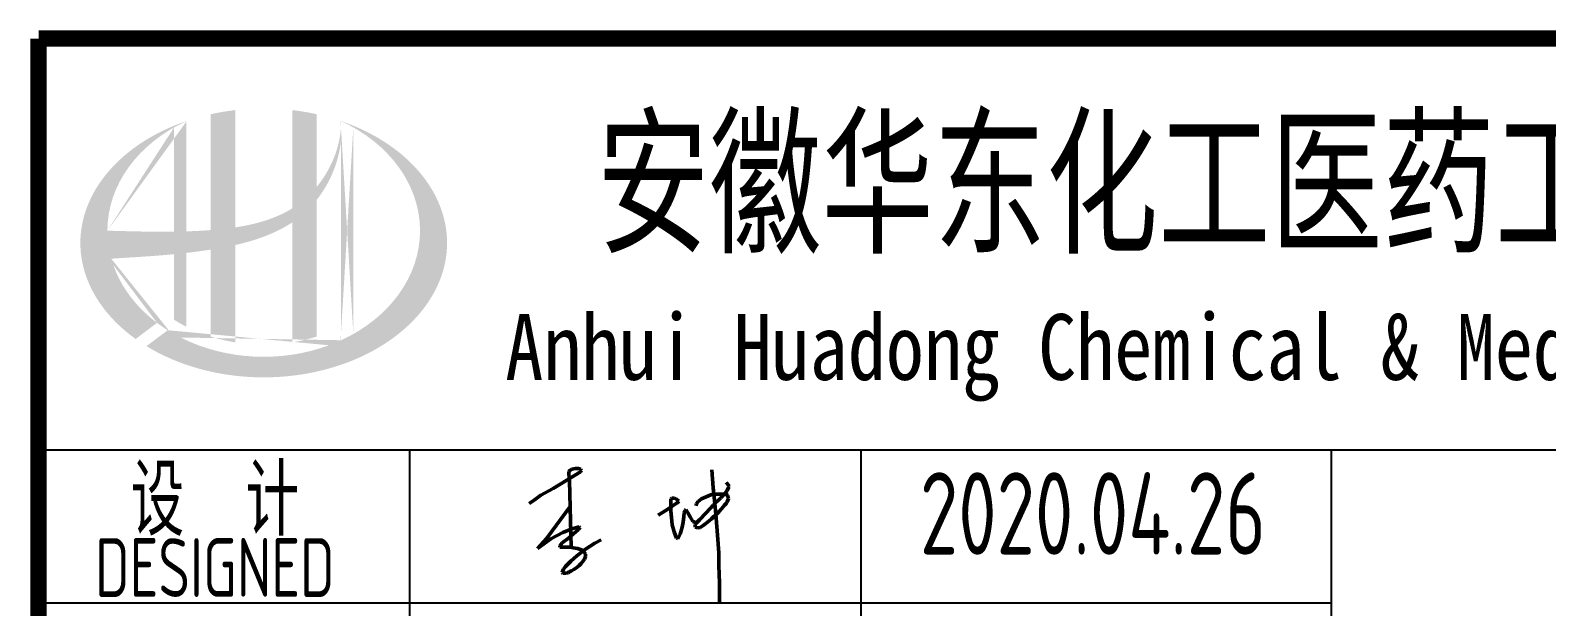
# Model space of a CAD drawing. Extents: x 4532298 to 10139194, y -639876 to -207028.
# Drawn here: x 4624307 to 4630757, y -277915 to -275463 of the extents above; entities that cross this region are included whole.
import ezdxf
from ezdxf.enums import TextEntityAlignment as Align

# ---------------------------------------------------------------- set-up
doc = ezdxf.new("R2010")
doc.units = 0
doc.header["$LTSCALE"] = 1000
doc.header["$MEASUREMENT"] = 0
doc.linetypes.add('2', pattern=[18.5, 12, -3, 0.5, -3])
doc.layers.get('0').update_dxf_attribs({"linetype": 'CONTINUOUS'})
doc.styles.add('AHD', font='sceie.shx', dxfattribs={"width": 0.7, "bigfont": 'sceic.shx'})
doc.styles.add('sceie', font='sceie.shx', dxfattribs={"width": 0.7, "bigfont": 'sceic.shx'})
doc.styles.add('宋体', font='', dxfattribs={"width": 0.7})
doc.styles.get('宋体').set_extended_font_data('SimSun')

# ---------------------------------------------------------------- blocks, each defined once
blk = doc.blocks.new('qm')
at = {"lineweight": 50}
for p, q in [((-943465.8, -984521.4), (-943349.4, -984450.5)), ((-943396.1, -984445.4), (-943398.8, -984448.7)), ((-943398.8, -984448.7), (-943398.8, -984459)), ((-943398.8, -984459), (-943396.1, -984488.1)), ((-943386.4, -984438.4), (-943396.1, -984445.4)), ((-943396.1, -984488.1), (-943388.7, -984770.8)), ((-943370.6, -984436), (-943386.4, -984438.4)), ((-943358.3, -984436), (-943370.6, -984436)), ((-943347.6, -984439), (-943358.3, -984436)), ((-943349.4, -984450.5), (-943345.2, -984444.2)), ((-943345.2, -984444.2), (-943347.6, -984439)), ((-942790.9, -984440.7), (-942784.5, -984517.7)), ((-943547.1, -984570.6), (-943518.6, -984549.7)), ((-943518.6, -984549.7), (-943465.8, -984521.4)), ((-942815.2, -984555.8), (-942795.5, -984547)), ((-942795.5, -984547), (-942776.7, -984545.2)), ((-942784.5, -984517.7), (-942777.6, -984585.2)), ((-942776.7, -984545.2), (-942759.3, -984544.3)), ((-942759.3, -984544.3), (-942749.6, -984544.3)), ((-942752.8, -984559.9), (-942732.9, -984539.7)), ((-942749.6, -984544.3), (-942735.7, -984544.7)), ((-942735.7, -984544.7), (-942730, -984545.5)), ((-942732.9, -984539.7), (-942725.5, -984529.5)), ((-942718.3, -984507.7), (-942730.2, -984494.8)), ((-942730, -984545.5), (-942723.8, -984550.4)), ((-942725.5, -984529.5), (-942719.1, -984516.7)), ((-942723.8, -984550.4), (-942720.8, -984557)), ((-942719.1, -984516.7), (-942717.3, -984511)), ((-942717.3, -984511), (-942718.3, -984507.7)), ((-943568.4, -984584.4), (-943547.1, -984570.6)), ((-943393.3, -984596.7), (-943493.3, -984731.8)), ((-942999.9, -984622.2), (-942978.2, -984608)), ((-942978.2, -984608), (-942959.2, -984595.7)), ((-942960.5, -984562), (-942964.8, -984565.1)), ((-942964.8, -984565.1), (-942964.8, -984617.8)), ((-942964.8, -984617.8), (-942962.1, -984644.3)), ((-942950, -984562), (-942960.5, -984562)), ((-942959.2, -984595.7), (-942938.6, -984581.8)), ((-942941.4, -984566.4), (-942950, -984562)), ((-942930.9, -984574.6), (-942941.4, -984566.4)), ((-942938.6, -984581.8), (-942930.9, -984574.6)), ((-942907.9, -984623.6), (-942904.7, -984613.7)), ((-942904.7, -984613.7), (-942900.5, -984610.6)), ((-942900.5, -984610.6), (-942892.1, -984623.8)), ((-942857.2, -984594.1), (-942856.4, -984584.4)), ((-942856.4, -984584.4), (-942848.4, -984575.4)), ((-942848.4, -984575.4), (-942834.4, -984564.4)), ((-942834.4, -984564.4), (-942815.2, -984555.8)), ((-942814.3, -984623.8), (-942783, -984590.7)), ((-942783, -984590.7), (-942752.8, -984559.9)), ((-942777.6, -984585.2), (-942772.2, -984646.7)), ((-942749.8, -984607.7), (-942761.4, -984620.1)), ((-942742.2, -984598.4), (-942749.8, -984607.7)), ((-942736.3, -984591.1), (-942742.2, -984598.4)), ((-942730.4, -984584.2), (-942736.3, -984591.1)), ((-942725.6, -984577.1), (-942730.4, -984584.2)), ((-942722.2, -984570.7), (-942725.6, -984577.1)), ((-942719.7, -984563.8), (-942722.2, -984570.7)), ((-942720.8, -984557), (-942719.7, -984563.8)), ((-943382.4, -984690.6), (-943355, -984683.3)), ((-943355, -984683.3), (-943350.7, -984686.1)), ((-943018.8, -984634.4), (-942999.9, -984622.2)), ((-942962.1, -984644.3), (-942958.8, -984675)), ((-942958.8, -984675), (-942951.1, -984704.5)), ((-942916.9, -984685.4), (-942912.2, -984664.1)), ((-942912.2, -984664.1), (-942909.6, -984639.3)), ((-942909.6, -984639.3), (-942907.9, -984623.6)), ((-942892.1, -984623.8), (-942882.9, -984641.9)), ((-942882.9, -984641.9), (-942871.2, -984660.5)), ((-942871.2, -984660.5), (-942856.6, -984667.4)), ((-942860.9, -984673.9), (-942855.7, -984666.2)), ((-942860.9, -984684.9), (-942860.9, -984673.9)), ((-942855.7, -984666.2), (-942842.5, -984654.6)), ((-942842.5, -984654.6), (-942814.3, -984623.8)), ((-942827.9, -984678.2), (-942840.3, -984686.5)), ((-942815.9, -984670.1), (-942827.9, -984678.2)), ((-942802.7, -984658.6), (-942815.9, -984670.1)), ((-942792.4, -984649.6), (-942802.7, -984658.6)), ((-942781.5, -984639.7), (-942792.4, -984649.6)), ((-942772.3, -984630.7), (-942781.5, -984639.7)), ((-942761.4, -984620.1), (-942772.3, -984630.7)), ((-942772.2, -984646.7), (-942766.2, -984719.5)), ((-943493.3, -984731.8), (-943532.7, -984775.8)), ((-943532.7, -984775.8), (-943476, -984734.3)), ((-943476, -984734.3), (-943425.2, -984707.2)), ((-943400.6, -984732), (-943426.7, -984752.5)), ((-943425.2, -984707.2), (-943382.4, -984690.6)), ((-943357.6, -984694.6), (-943400.6, -984732)), ((-943350.7, -984686.1), (-943357.6, -984694.6)), ((-943287.8, -984753.7), (-943261.2, -984739.1)), ((-942951.1, -984704.5), (-942940.7, -984732.2)), ((-942940.7, -984732.2), (-942935, -984735.3)), ((-942935, -984735.3), (-942925, -984714.3)), ((-942925, -984714.3), (-942916.9, -984685.4)), ((-942850.6, -984688.5), (-942860.9, -984684.9)), ((-942840.3, -984686.5), (-942850.6, -984688.5)), ((-942766.2, -984719.5), (-942760.9, -984794)), ((-943426.7, -984752.5), (-943437.7, -984764.8)), ((-943437.7, -984764.8), (-943437.7, -984770)), ((-943437.7, -984770), (-943392.9, -984770)), ((-943392.9, -984770), (-943380.2, -984772.5)), ((-943391, -984829.4), (-943365.3, -984806.5)), ((-943380.2, -984772.5), (-943361.5, -984776)), ((-943365.3, -984806.5), (-943328.1, -984779)), ((-943361.5, -984776), (-943344.6, -984782.3)), ((-943344.6, -984782.3), (-943334.6, -984788.5)), ((-943334.6, -984788.5), (-943328.5, -984800.6)), ((-943328.5, -984809.7), (-943333, -984820.9)), ((-943328.5, -984800.6), (-943328.5, -984809.7)), ((-943328.1, -984779), (-943287.8, -984753.7)), ((-942760.9, -984794), (-942760.9, -984848.2)), ((-943427.9, -984878.6), (-943422.3, -984863.8)), ((-943422.3, -984863.8), (-943413.6, -984852.5)), ((-943413.6, -984852.5), (-943391, -984829.4)), ((-943397, -984875.8), (-943401.6, -984879.3)), ((-943387.2, -984871.2), (-943397, -984875.8)), ((-943377.6, -984865.5), (-943387.2, -984871.2)), ((-943364.9, -984856.8), (-943377.6, -984865.5)), ((-943354.6, -984848.2), (-943364.9, -984856.8)), ((-943347.5, -984841), (-943354.6, -984848.2)), ((-943340.3, -984832.4), (-943347.5, -984841)), ((-943333, -984820.9), (-943340.3, -984832.4)), ((-942760.9, -984848.2), (-942758, -984923.5)), ((-943424, -984881), (-943427.9, -984878.6)), ((-943412.8, -984881), (-943424, -984881)), ((-943401.6, -984879.3), (-943412.8, -984881)), ((-942758, -984923.5), (-942758, -985007.1))]:
    blk.add_line(p, q, dxfattribs=at)
at = {"style": 'sceie', "width": 0.8}
for p in [(-941169.6, -984626.3), (-941208.7, -985276.9), (-941182.6, -985940.5), (-941143.6, -986591.1), (-941130.5, -987189.7)]:
    blk.add_attdef('2020.04.26', text='', height=350, dxfattribs=at).set_placement(p, align=Align.MIDDLE)

msp = doc.modelspace()

# ---------------------------------------------------------------- hatches: boundary and pattern name
h = msp.add_hatch(color=256)
edge = h.paths.add_edge_path()
edge.add_spline(control_points=[(4625178.4, -276376.5), (4625184.5, -276375.1), (4625190.6, -276373.7), (4625239.7, -276361.8), (4625282.2, -276348.8), (4625357.2, -276317.7), (4625390.2, -276300.8), (4625421, -276280.2)], knot_values=[61.629012, 61.629012, 61.629012, 61.629012, 63.330431, 63.330431, 75.353634, 75.353634, 85.398649, 85.398649, 85.398649, 85.398649], degree=3, periodic=0)
edge.add_line((4625421, -276280.2), (4625421, -276790.4))
edge.add_spline(control_points=[(4625421, -276790.4), (4625438.2, -276787.6), (4625455.2, -276784.3), (4625489.9, -276776.2), (4625507.7, -276771.4), (4625525, -276766)], knot_values=[4.908456, 4.908456, 4.908456, 4.908456, 4.992821, 4.992821, 5.083034, 5.083034, 5.083034, 5.083034], degree=3, periodic=0)
edge.add_line((4625525, -276766), (4625525, -276184.5))
edge.add_spline(control_points=[(4625525, -276184.5), (4625533.7, -276173.6), (4625541.9, -276162.2), (4625568, -276122.6), (4625583.6, -276092.6), (4625612.9, -276019.8), (4625624.1, -275976.1), (4625628.8, -275930.7), (4625628.9, -275929.5), (4625629, -275928.2)], knot_values=[97.991744, 97.991744, 97.991744, 97.991744, 101.64219, 101.64219, 110.337975, 110.337975, 121.934322, 121.934322, 122.270691, 122.270691, 122.270691, 122.270691], degree=3, periodic=0)
edge.add_line((4625629, -275928.2), (4625629, -275857.8))
edge.add_spline(control_points=[(4625629, -275857.8), (4625628.9, -275865.4), (4625628.6, -275873.1), (4625628, -275880.8)], knot_values=[126.194075, 126.194075, 126.194075, 126.194075, 128.396762, 128.396762, 128.396762, 128.396762], degree=3, periodic=0)
edge.add_spline(control_points=[(4625628, -275880.8), (4625627.6, -275887), (4625626.9, -275893.2), (4625626.2, -275899.4)], knot_values=[124.417049, 124.417049, 124.417049, 124.417049, 126.194075, 126.194075, 126.194075, 126.194075], degree=3, periodic=0)
edge.add_spline(control_points=[(4625626.2, -275899.4), (4625625, -275908.5), (4625623.5, -275917.7), (4625621.8, -275926.7)], knot_values=[121.80529, 121.80529, 121.80529, 121.80529, 124.417049, 124.417049, 124.417049, 124.417049], degree=3, periodic=0)
edge.add_spline(control_points=[(4625621.8, -275926.7), (4625619.4, -275938.9), (4625616.4, -275951), (4625612.9, -275963)], knot_values=[118.31574, 118.31574, 118.31574, 118.31574, 121.80529, 121.80529, 121.80529, 121.80529], degree=3, periodic=0)
edge.add_spline(control_points=[(4625612.9, -275963), (4625609.4, -275975.2), (4625605.4, -275987.2), (4625600.8, -275999)], knot_values=[114.795988, 114.795988, 114.795988, 114.795988, 118.31574, 118.31574, 118.31574, 118.31574], degree=3, periodic=0)
edge.add_spline(control_points=[(4625600.8, -275999), (4625596.4, -276010.7), (4625591.4, -276022.3), (4625586, -276033.6)], knot_values=[111.329641, 111.329641, 111.329641, 111.329641, 114.795988, 114.795988, 114.795988, 114.795988], degree=3, periodic=0)
edge.add_spline(control_points=[(4625586, -276033.6), (4625580.4, -276045.2), (4625574.4, -276056.5), (4625568, -276067.6)], knot_values=[107.79529, 107.79529, 107.79529, 107.79529, 111.329641, 111.329641, 111.329641, 111.329641], degree=3, periodic=0)
edge.add_spline(control_points=[(4625568, -276067.6), (4625561.7, -276078.4), (4625554.9, -276089), (4625547.8, -276099.2)], knot_values=[104.343579, 104.343579, 104.343579, 104.343579, 107.79529, 107.79529, 107.79529, 107.79529], degree=3, periodic=0)
edge.add_spline(control_points=[(4625547.8, -276099.2), (4625540.6, -276109.6), (4625533, -276119.7), (4625525, -276129.4)], knot_values=[100.8507, 100.8507, 100.8507, 100.8507, 104.343579, 104.343579, 104.343579, 104.343579], degree=3, periodic=0)
edge.add_line((4625525, -276129.4), (4625525, -275820.1))
edge.add_spline(control_points=[(4625525, -275820.1), (4625491, -275812.5), (4625456.2, -275806.6), (4625421, -275802.6)], knot_values=[4.423999, 4.423999, 4.423999, 4.423999, 4.558741, 4.558741, 4.558741, 4.558741], degree=3, periodic=0)
edge.add_line((4625421, -275802.6), (4625421, -276220.7))
edge.add_spline(control_points=[(4625421, -276220.7), (4625349.1, -276265.2), (4625264.9, -276288.5), (4625178.4, -276301.5)], knot_values=[63.246215, 63.246215, 63.246215, 63.246215, 87.689124, 87.689124, 87.689124, 87.689124], degree=3, periodic=0)
edge.add_line((4625178.4, -276301.5), (4625178.4, -275802.6))
edge.add_spline(control_points=[(4625178.4, -275802.6), (4625143.2, -275806.6), (4625108.4, -275812.5), (4625074.4, -275820.1)], knot_values=[4.866038, 4.866038, 4.866038, 4.866038, 5.000777, 5.000777, 5.000777, 5.000777], degree=3, periodic=0)
edge.add_line((4625074.4, -275820.1), (4625074.4, -276312.9))
edge.add_spline(control_points=[(4625074.4, -276312.9), (4625072.7, -276313), (4625037.7, -276315.7), (4625003.1, -276317.4), (4624970.4, -276318.5)], knot_values=[43.657356, 43.657356, 43.657356, 43.657356, 44.134253, 53.497092, 53.497092, 53.497092, 53.497092], degree=3, periodic=0)
edge.add_line((4624970.4, -276318.5), (4624970.4, -275849.3))
edge.add_spline(control_points=[(4624970.4, -275849.3), (4624953.3, -275855.2), (4624936.6, -275861.5), (4624920.2, -275868.2)], knot_values=[5.14157, 5.14157, 5.14157, 5.14157, 5.212921, 5.212921, 5.212921, 5.212921], degree=3, periodic=0)
edge.add_spline(control_points=[(4624920.2, -275868.2), (4624913.3, -275871), (4624906.4, -275874), (4624874.2, -275888.1), (4624849.6, -275900.4), (4624826.2, -275913.6)], knot_values=[5.212921, 5.212921, 5.212921, 5.212921, 5.24296, 5.24296, 5.355623, 5.355623, 5.355623, 5.355623], degree=3, periodic=0)
edge.add_spline(control_points=[(4624826.2, -275913.6), (4624811.3, -275921.9), (4624796.8, -275930.7), (4624782.8, -275939.8)], knot_values=[5.355623, 5.355623, 5.355623, 5.355623, 5.426974, 5.426974, 5.426974, 5.426974], degree=3, periodic=0)
edge.add_spline(control_points=[(4624782.8, -275939.8), (4624775.4, -275944.6), (4624768.2, -275949.5), (4624754.7, -275959), (4624748.4, -275963.5), (4624742.3, -275968.1)], knot_values=[5.426974, 5.426974, 5.426974, 5.426974, 5.464765, 5.464765, 5.498325, 5.498325, 5.498325, 5.498325], degree=3, periodic=0)
edge.add_spline(control_points=[(4624742.3, -275968.1), (4624716.2, -275987.7), (4624692.1, -276008.6), (4624670.3, -276030.5)], knot_values=[5.498325, 5.498325, 5.498325, 5.498325, 5.641027, 5.641027, 5.641027, 5.641027], degree=3, periodic=0)
edge.add_spline(control_points=[(4624670.3, -276030.5), (4624663.3, -276037.5), (4624656.5, -276044.7), (4624636, -276067.2), (4624623.2, -276083.1), (4624611.4, -276099.3)], knot_values=[5.641027, 5.641027, 5.641027, 5.641027, 5.686569, 5.686569, 5.783729, 5.783729, 5.783729, 5.783729], degree=3, periodic=0)
edge.add_spline(control_points=[(4624611.4, -276099.3), (4624596.3, -276120.1), (4624582.9, -276141.4), (4624569.8, -276166.4), (4624568.2, -276169.6), (4624566.7, -276172.8)], knot_values=[5.783729, 5.783729, 5.783729, 5.783729, 5.908374, 5.908374, 5.92643, 5.92643, 5.92643, 5.92643], degree=3, periodic=0)
edge.add_spline(control_points=[(4624566.7, -276172.8), (4624554.2, -276197.9), (4624544.2, -276223.5), (4624536.6, -276249.5)], knot_values=[5.92643, 5.92643, 5.92643, 5.92643, 6.069132, 6.069132, 6.069132, 6.069132], degree=3, periodic=0)
edge.add_spline(control_points=[(4624536.6, -276249.5), (4624533.4, -276260.6), (4624530.7, -276271.7), (4624525.3, -276297.9), (4624523, -276312.9), (4624521.6, -276328)], knot_values=[6.069132, 6.069132, 6.069132, 6.069132, 6.130179, 6.130179, 6.211834, 6.211834, 6.211834, 6.211834], degree=3, periodic=0)
edge.add_spline(control_points=[(4624521.6, -276328), (4624520.3, -276341.2), (4624519.7, -276354.4), (4624519.7, -276367.6)], knot_values=[6.211834, 6.211834, 6.211834, 6.211834, 6.283185, 6.283185, 6.283185, 6.283185], degree=3, periodic=0)
edge.add_spline(control_points=[(4624519.7, -276367.6), (4624519.7, -276376.9), (4624520, -276386.2), (4624520.6, -276395.5)], knot_values=[6.283185, 6.283185, 6.283185, 6.283185, 6.333655, 6.333655, 6.333655, 6.333655], degree=3, periodic=0)
edge.add_spline(control_points=[(4624520.6, -276395.5), (4624521.9, -276414.2), (4624524.4, -276432.8), (4624528.2, -276451.3)], knot_values=[6.333655, 6.333655, 6.333655, 6.333655, 6.434594, 6.434594, 6.434594, 6.434594], degree=3, periodic=0)
edge.add_spline(control_points=[(4624528.2, -276451.3), (4624528.4, -276452.5), (4624528.7, -276453.8), (4624532.6, -276472.3), (4624537.4, -276489.4), (4624543.2, -276506.4)], knot_values=[6.434594, 6.434594, 6.434594, 6.434594, 6.441278, 6.441278, 6.535532, 6.535532, 6.535532, 6.535532], degree=3, periodic=0)
edge.add_spline(control_points=[(4624543.2, -276506.4), (4624549.5, -276524.7), (4624557, -276542.7), (4624565.7, -276560.5)], knot_values=[6.535532, 6.535532, 6.535532, 6.535532, 6.636471, 6.636471, 6.636471, 6.636471], degree=3, periodic=0)
edge.add_spline(control_points=[(4624565.7, -276560.5), (4624567.9, -276565), (4624570.2, -276569.4), (4624579.6, -276587.1), (4624587.3, -276600.1), (4624595.6, -276613)], knot_values=[6.636471, 6.636471, 6.636471, 6.636471, 6.661894, 6.661894, 6.73741, 6.73741, 6.73741, 6.73741], degree=3, periodic=0)
edge.add_spline(control_points=[(4624595.6, -276613), (4624606.8, -276630.1), (4624619.2, -276647), (4624632.7, -276663.3)], knot_values=[6.73741, 6.73741, 6.73741, 6.73741, 6.838349, 6.838349, 6.838349, 6.838349], degree=3, periodic=0)
edge.add_spline(control_points=[(4624632.7, -276663.3), (4624638.6, -276670.5), (4624644.8, -276677.5), (4624659.3, -276693.5), (4624667.9, -276702.3), (4624676.7, -276711)], knot_values=[6.838349, 6.838349, 6.838349, 6.838349, 6.88251, 6.88251, 6.939288, 6.939288, 6.939288, 6.939288], degree=3, periodic=0)
edge.add_spline(control_points=[(4624676.7, -276711), (4624692.5, -276726.3), (4624709.4, -276741.2), (4624727.3, -276755.4)], knot_values=[6.939288, 6.939288, 6.939288, 6.939288, 7.040227, 7.040227, 7.040227, 7.040227], degree=3, periodic=0)
edge.add_spline(control_points=[(4624727.3, -276755.4), (4624736.2, -276762.5), (4624745.4, -276769.4), (4624754.9, -276776.2)], knot_values=[7.040227, 7.040227, 7.040227, 7.040227, 7.090696, 7.090696, 7.090696, 7.090696], degree=3, periodic=0)
edge.add_line((4624754.9, -276776.2), (4624846, -276707.8))
edge.add_ellipse((4625299.7, -276315.6), major_axis=(665, 0), ratio=0.806676, start_angle=192.81901, end_angle=226.98533, ccw=False)
edge.add_spline(control_points=[(4624651.2, -276434.6), (4624675.3, -276433.1), (4624699.4, -276431.6), (4624788, -276426.1), (4624852.9, -276421.8), (4624918.4, -276415.5)], knot_values=[11.398263, 11.398263, 11.398263, 11.398263, 18.40729, 18.40729, 37.18094, 37.18094, 37.18094, 37.18094], degree=3, periodic=0)
edge.add_line((4624918.4, -276415.5), (4624918.4, -276694.5))
edge.add_spline(control_points=[(4624918.4, -276694.5), (4624921.9, -276696.8), (4624925.5, -276699), (4624942.5, -276709.2), (4624956.2, -276716.8), (4624970.4, -276723.9)], knot_values=[4.049945, 4.049945, 4.049945, 4.049945, 4.072021, 4.072021, 4.153257, 4.153257, 4.153257, 4.153257], degree=3, periodic=0)
edge.add_line((4624970.4, -276723.9), (4624970.4, -276410))
edge.add_spline(control_points=[(4624970.4, -276410), (4625002.6, -276406.4), (4625034.9, -276402.1), (4625069.8, -276396.7), (4625072.1, -276396.4), (4625074.4, -276396)], knot_values=[42.135009, 42.135009, 42.135009, 42.135009, 51.307228, 51.307228, 51.948574, 51.948574, 51.948574, 51.948574], degree=3, periodic=0)
edge.add_line((4625074.4, -276396), (4625074.4, -276766))
edge.add_spline(control_points=[(4625074.4, -276766), (4625108, -276776.5), (4625142.8, -276784.7), (4625178.4, -276790.4)], knot_values=[4.34174, 4.34174, 4.34174, 4.34174, 4.516316, 4.516316, 4.516316, 4.516316], degree=3, periodic=0)
edge.add_line((4625178.4, -276790.4), (4625178.4, -276376.5))
edge = h.paths.add_edge_path(flags=16)
edge.add_ellipse((4625299.7, -276315.6), major_axis=(665, 0), ratio=0.806676, start_angle=124.98746, end_angle=179.99898, ccw=False)
edge.add_line((4624918.4, -275876), (4624918.4, -276319.6))
edge.add_spline(control_points=[(4624918.4, -276319.6), (4624823, -276321), (4624729, -276317.9), (4624634.7, -276315.5)], knot_values=[11.27373, 11.27373, 11.27373, 11.27373, 38.687513, 38.687513, 38.687513, 38.687513], degree=3, periodic=0)
edge = h.paths.add_edge_path()
edge.add_spline(control_points=[(4624800.9, -276806.7), (4624831.9, -276825.7), (4624865, -276843), (4624949.7, -276880.2), (4625003, -276898), (4625113.7, -276924.6), (4625171.1, -276933.3), (4625287.3, -276941.1), (4625346, -276940.1), (4625461.5, -276928.7), (4625518.4, -276918.1), (4625627.4, -276888.1), (4625679.6, -276868.6), (4625776.5, -276821.7), (4625821.2, -276794.3), (4625901.2, -276733.4), (4625936.4, -276699.8), (4625995.7, -276628.3), (4626019.8, -276590.5), (4626056.2, -276512.3), (4626068.5, -276472.1), (4626081, -276390.9), (4626081.3, -276350), (4626069.9, -276268.5), (4626058, -276228), (4626022.4, -276149.2), (4625998.7, -276111), (4625939.8, -276038.8), (4625904.8, -276004.9), (4625825, -275943.2), (4625780.2, -275915.5), (4625699, -275875.8), (4625664.7, -275861.6), (4625629, -275849.3)], knot_values=[0.886421, 0.886421, 0.886421, 0.886421, 1.040557, 1.040557, 1.261172, 1.261172, 1.481788, 1.481788, 1.702404, 1.702404, 1.92302, 1.92302, 2.143636, 2.143636, 2.364252, 2.364252, 2.584868, 2.584868, 2.805484, 2.805484, 3.026099, 3.026099, 3.246715, 3.246715, 3.46852, 3.46852, 3.690325, 3.690325, 3.91213, 3.91213, 4.133935, 4.133935, 4.283209, 4.283209, 4.283209, 4.283209], degree=3, periodic=0)
edge.add_line((4625629, -275849.3), (4625629, -275849.4))
edge.add_spline(control_points=[(4625629, -275849.5), (4625629.1, -275852.2), (4625629.1, -275855), (4625629, -275857.8)], knot_values=[128.396762, 128.396762, 128.396762, 128.396762, 129.192193, 129.192193, 129.192193, 129.192193], degree=3, periodic=0)
edge.add_line((4625629, -275857.8), (4625629, -276781.6))
edge.add_ellipse((4625299.7, -276315.6), major_axis=(665, 0), ratio=0.806676, start_angle=232.10542, end_angle=299.68334, ccw=False)
edge.add_line((4624891.2, -276738.9), (4624800.9, -276806.7))
edge = h.paths.add_edge_path(flags=16)
edge.add_ellipse((4625299.7, -276315.6), major_axis=(665, 0), ratio=0.806676, start_angle=304.98746, end_angle=415.01211, ccw=False)
edge.add_line((4625681, -276755.1), (4625681, -275876))

# ---------------------------------------------------------------- linework, layer by layer
for p, q in [((4624341.8, -277248.2), (4635341.8, -277248.2)), ((4625921.8, -280498.2), (4625921.8, -277248.2)), ((4625921.8, -280498.2), (4625921.8, -277248.2)), ((4625921.8, -280498.2), (4625921.8, -277248.2)), ((4627841.8, -280498.2), (4627841.8, -277248.2)), ((4627841.8, -280498.2), (4627841.8, -277248.2)), ((4629841.8, -280498.2), (4629841.8, -277248.2)), ((4629841.8, -280498.2), (4629841.8, -277248.2)), ((4624341.8, -277898.2), (4629841.8, -277898.2))]:
    msp.add_line(p, q)
at = {"const_width": 70}
for points in [[(4624341.8, -275498.2), (4624341.8, -281498.2)], [(4642341.8, -275498.2), (4624341.8, -275498.2)]]:
    msp.add_lwpolyline(points, dxfattribs=at)

# ---------------------------------------------------------------- block references
at = {"color": 4, "linetype": '2'}
ref = msp.add_blockref('qm', (5569996.7, 707108.4), dxfattribs=at)
ref.add_attrib('2020.04.26', '2020.04.26', dxfattribs={"height": 350, "style": 'sceie', "width": 0.8}).set_placement((4628827, -277517.9), align=Align.MIDDLE)

# ---------------------------------------------------------------- texts
for s, height, style, width, p in [('安徽华东化工医药工程有限责任公司', 500, '宋体', 0.7, (4630536.7, -276098.2)), ('Anhui Huadong Chemical & Medical Engineering Co.,Ltd', 280, '宋体', 0.85, (4630536.7, -276848.2)), ('设  计', 300, 'AHD', 0.8, (4625091.8, -277448.2)), ('设  计', 300, 'AHD', 0.8, (4625091.8, -277448.2)), ('DESIGNED', 250, 'AHD', 0.8, (4625091.8, -277748.2)), ('DESIGNED', 250, 'AHD', 0.8, (4625091.8, -277748.2))]:
    msp.add_text(s, height=height, dxfattribs=dict(style=style, width=width)).set_placement(p, align=Align.MIDDLE)

doc.saveas('drawing.dxf')
